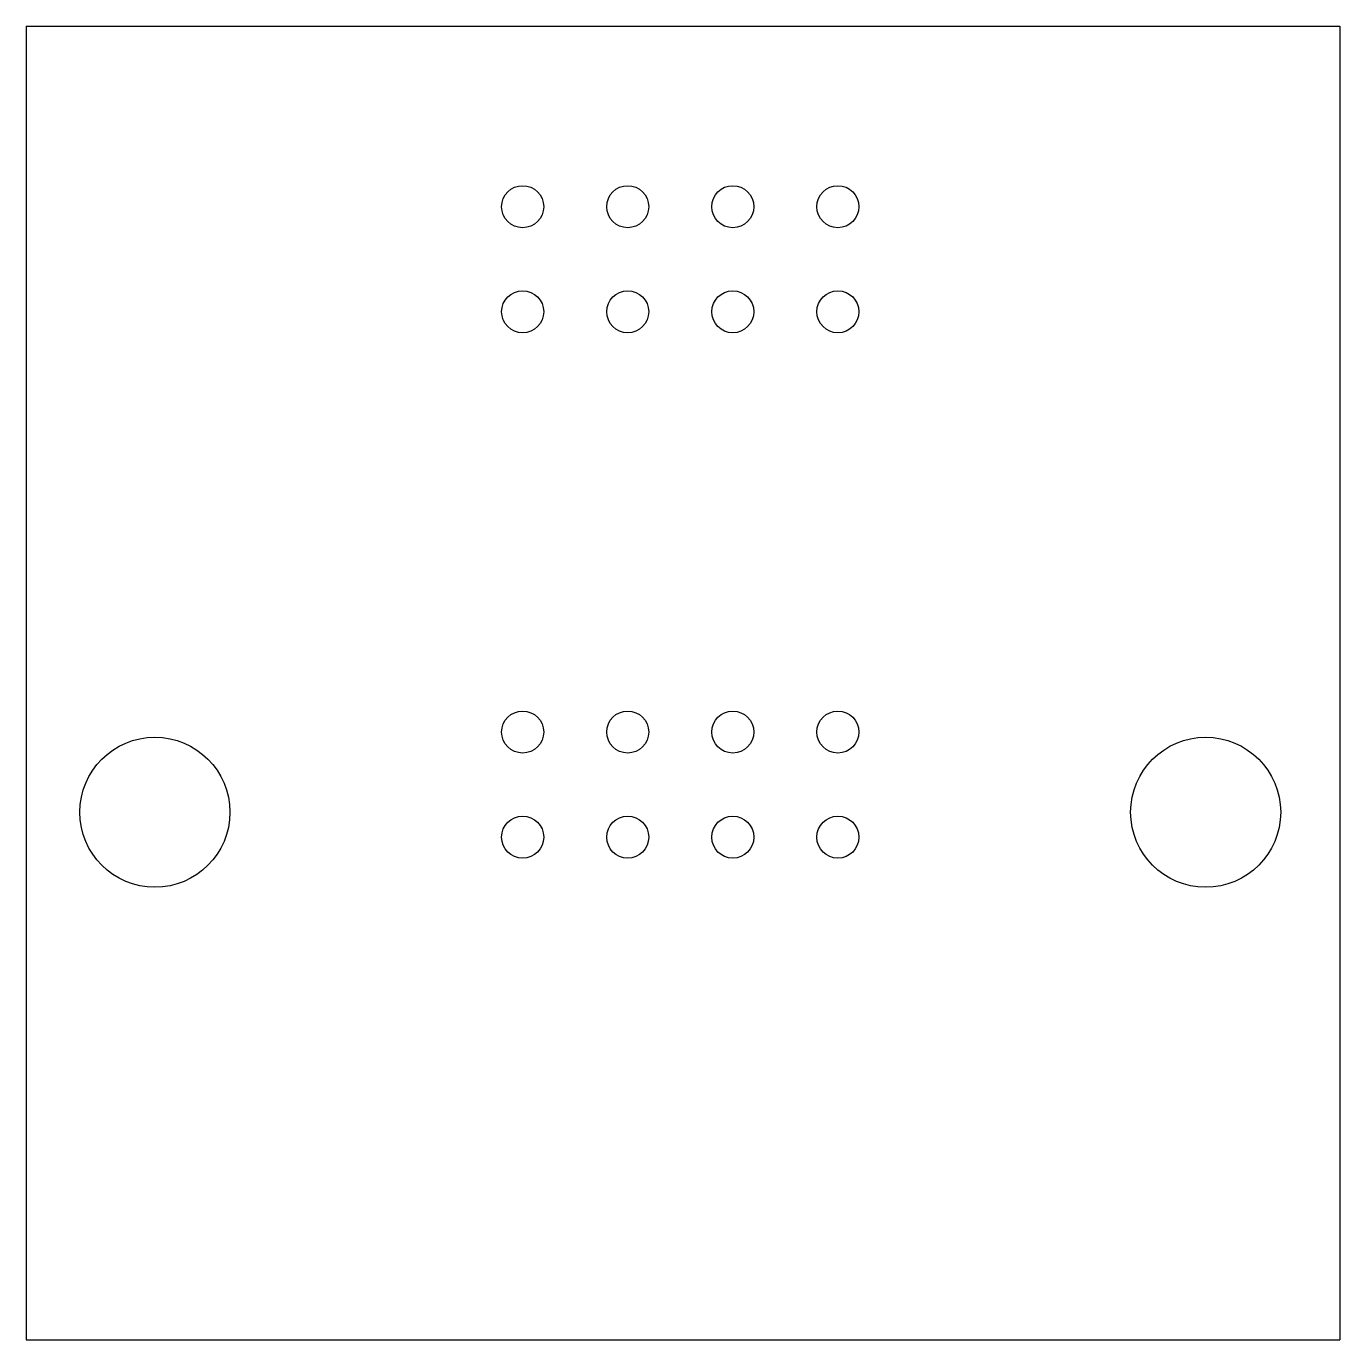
# Model space of a CAD drawing. Extents: x 0 to 1.25, y 0 to 1.25.
import ezdxf

# ---------------------------------------------------------------- set-up
doc = ezdxf.new("R2010")
doc.units = 0
doc.linetypes.add('0_50MMSOLID', pattern=[0])
doc.layers.add('BASE', color=172, linetype='0_50MMSOLID')

msp = doc.modelspace()

# ---------------------------------------------------------------- linework, layer by layer
at = {"layer": 'BASE', "color": 7, "linetype": '0_50MMSOLID'}
for p, q in [((0, 1.25), (0, 0)), ((0, 1.25), (1.25, 1.25)), ((1.25, 1.25), (1.25, 0)), ((0, 0), (1.25, 0))]:
    msp.add_line(p, q, dxfattribs=at)
for centre, radius in [((0.4724, 1.0783), 0.02), ((0.5724, 1.0783), 0.02), ((0.6724, 1.0783), 0.02), ((0.7724, 1.0783), 0.02), ((0.4724, 0.9783), 0.02), ((0.5724, 0.9783), 0.02), ((0.6724, 0.9783), 0.02), ((0.7724, 0.9783), 0.02), ((0.4724, 0.5783), 0.02), ((0.5724, 0.5783), 0.02), ((0.6724, 0.5783), 0.02), ((0.7724, 0.5783), 0.02), ((0.1224, 0.502), 0.0714), ((1.1224, 0.502), 0.0714), ((0.4724, 0.4783), 0.02), ((0.5724, 0.4783), 0.02), ((0.6724, 0.4783), 0.02), ((0.7724, 0.4783), 0.02)]:
    msp.add_circle(centre, radius, dxfattribs=at)

doc.saveas('drawing.dxf')
